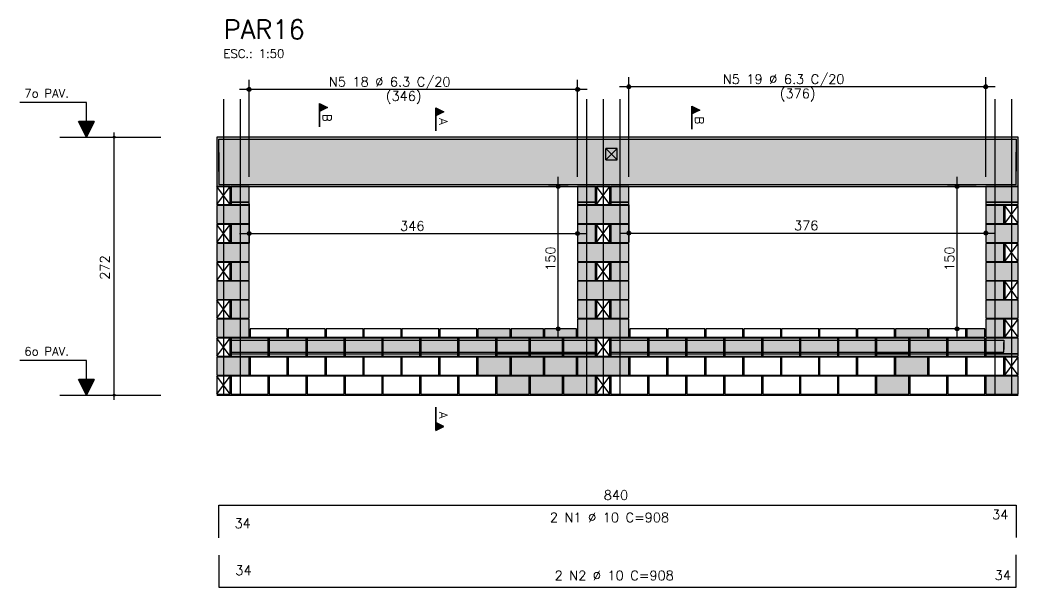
# Model space of a CAD drawing. Extents: x -1.9 to 86, y -1.6 to 61.
# Drawn here: x 20.75 to 41.78, y 14.28 to 26.23 of the extents above; entities that cross this region are included whole.
import ezdxf

# ---------------------------------------------------------------- set-up
doc = ezdxf.new("R2010")
doc.units = 0
doc.header["$MEASUREMENT"] = 0
for name, color, linetype in [('PENA_01', 1, 'CONTINUOUS'), ('PENA_02', 2, 'CONTINUOUS'), ('PENA_03', 3, 'CONTINUOUS'), ('PENA_05', 5, 'CONTINUOUS'), ('PENA_06', 6, 'CONTINUOUS'), ('PENA_09', 254, 'CONTINUOUS'), ('PENA_11', 252, 'CONTINUOUS'), ('PENA_19', 240, 'CONTINUOUS'), ('PENA_21', 100, 'CONTINUOUS'), ('PENA_23', 50, 'CONTINUOUS')]:
    doc.layers.add(name, color=color, linetype=linetype)
doc.styles.get("Standard").update_dxf_attribs({"font": 'ROMANS.SHX'})

msp = doc.modelspace()

# ---------------------------------------------------------------- linework, layer by layer
at = {"layer": 'PENA_01', "linetype": 'Continuous'}
for p, q in [((25.579, 22.921), (25.579, 24.967)), ((32.499, 22.921), (32.499, 24.967)), ((41.299, 24.822), (33.379, 24.822)), ((33.579, 22.921), (33.579, 25.022)), ((41.099, 22.921), (41.099, 25.022)), ((32.699, 24.767), (25.379, 24.767)), ((22.738, 18.221), (22.738, 23.861)), ((21.592, 23.761), (23.722, 23.761)), ((32.299, 22.721), (31.889, 22.721)), ((32.089, 19.521), (32.089, 22.921)), ((40.899, 22.721), (40.294, 22.721)), ((40.494, 19.521), (40.494, 22.921)), ((25.199, 22.391), (25.579, 22.391)), ((25.579, 22.356), (25.579, 21.528)), ((32.499, 22.391), (32.879, 22.391)), ((32.499, 22.356), (32.499, 21.528)), ((33.199, 22.391), (33.579, 22.391)), ((33.579, 22.331), (33.579, 21.539)), ((41.099, 22.391), (41.779, 22.391)), ((41.099, 22.356), (41.099, 21.539)), ((25.379, 21.728), (32.699, 21.728)), ((33.379, 21.739), (41.299, 21.739)), ((32.279, 19.721), (31.889, 19.721)), ((40.879, 19.721), (40.294, 19.721)), ((25.199, 19.191), (25.979, 19.191)), ((25.999, 19.191), (26.779, 19.191)), ((26.799, 19.191), (27.579, 19.191)), ((27.599, 19.191), (28.379, 19.191)), ((28.399, 19.191), (29.179, 19.191)), ((29.199, 19.191), (29.979, 19.191)), ((29.999, 19.191), (30.779, 19.191)), ((30.799, 19.191), (31.479, 19.191)), ((31.499, 19.191), (32.179, 19.191)), ((32.199, 19.191), (32.879, 19.191)), ((33.199, 19.191), (33.979, 19.191)), ((33.999, 19.191), (34.779, 19.191)), ((34.799, 19.191), (35.579, 19.191)), ((35.599, 19.191), (36.379, 19.191)), ((36.399, 19.191), (37.179, 19.191)), ((37.199, 19.191), (37.979, 19.191)), ((37.999, 19.191), (38.779, 19.191)), ((38.799, 19.191), (39.479, 19.191)), ((39.499, 19.191), (40.279, 19.191)), ((40.299, 19.191), (41.079, 19.191)), ((41.099, 19.191), (41.779, 19.191)), ((21.592, 18.321), (23.722, 18.321))]:
    msp.add_line(p, q, dxfattribs=at)
at = {"layer": 'PENA_02', "linetype": 'Continuous'}
for p, q in [((25.179, 22.721), (24.899, 22.721)), ((24.899, 22.721), (24.899, 22.341)), ((25.179, 22.341), (25.179, 22.721)), ((33.179, 22.721), (32.899, 22.721)), ((32.899, 22.721), (32.899, 22.341)), ((33.179, 22.341), (33.179, 22.721)), ((24.899, 22.341), (25.179, 22.341)), ((32.899, 22.341), (33.179, 22.341)), ((41.779, 22.321), (41.499, 22.321)), ((41.499, 22.321), (41.499, 21.941)), ((41.779, 21.941), (41.779, 22.321)), ((25.179, 21.921), (24.899, 21.921)), ((24.899, 21.921), (24.899, 21.541)), ((25.179, 21.541), (25.179, 21.921)), ((33.179, 21.921), (32.899, 21.921)), ((32.899, 21.921), (32.899, 21.541)), ((33.179, 21.541), (33.179, 21.921)), ((41.499, 21.941), (41.779, 21.941)), ((24.899, 21.541), (25.179, 21.541)), ((32.899, 21.541), (33.179, 21.541)), ((41.779, 21.521), (41.499, 21.521)), ((41.499, 21.521), (41.499, 21.141)), ((41.779, 21.141), (41.779, 21.521)), ((25.179, 21.121), (24.899, 21.121)), ((24.899, 21.121), (24.899, 20.741)), ((25.179, 20.741), (25.179, 21.121)), ((33.179, 21.121), (32.899, 21.121)), ((32.899, 21.121), (32.899, 20.741)), ((33.179, 20.741), (33.179, 21.121)), ((41.499, 21.141), (41.779, 21.141)), ((24.899, 20.741), (25.179, 20.741)), ((32.899, 20.741), (33.179, 20.741)), ((41.779, 20.721), (41.499, 20.721)), ((41.499, 20.721), (41.499, 20.341)), ((41.779, 20.341), (41.779, 20.721)), ((25.179, 20.321), (24.899, 20.321)), ((24.899, 20.321), (24.899, 19.941)), ((25.179, 19.941), (25.179, 20.321)), ((33.179, 20.321), (32.899, 20.321)), ((32.899, 20.321), (32.899, 19.941)), ((33.179, 19.941), (33.179, 20.321)), ((41.499, 20.341), (41.779, 20.341)), ((24.899, 19.941), (25.179, 19.941)), ((32.899, 19.941), (33.179, 19.941)), ((41.779, 19.921), (41.499, 19.921)), ((41.499, 19.921), (41.499, 19.541)), ((41.779, 19.541), (41.779, 19.921)), ((25.179, 19.521), (24.899, 19.521)), ((24.899, 19.521), (24.899, 19.141)), ((25.179, 19.141), (25.179, 19.521)), ((33.179, 19.521), (32.899, 19.521)), ((32.899, 19.521), (32.899, 19.141)), ((33.179, 19.141), (33.179, 19.521)), ((41.499, 19.541), (41.779, 19.541)), ((24.899, 19.141), (25.179, 19.141)), ((32.899, 19.141), (33.179, 19.141)), ((41.779, 19.121), (41.499, 19.121)), ((41.499, 19.121), (41.499, 18.741)), ((41.779, 18.741), (41.779, 19.121)), ((25.179, 18.721), (24.899, 18.721)), ((24.899, 18.721), (24.899, 18.341)), ((25.179, 18.341), (25.179, 18.721)), ((33.179, 18.721), (32.899, 18.721)), ((32.899, 18.721), (32.899, 18.341)), ((33.179, 18.341), (33.179, 18.721)), ((41.499, 18.741), (41.779, 18.741)), ((24.899, 18.341), (25.179, 18.341)), ((24.899, 18.321), (41.779, 18.321)), ((32.899, 18.341), (33.179, 18.341))]:
    msp.add_line(p, q, dxfattribs=at)
for points in [[(41.779, 23.761), (24.899, 23.761), (24.899, 23.521), (24.899, 22.721), (41.779, 22.721), (41.779, 23.521), (41.779, 23.761)], [(25.199, 22.341), (25.579, 22.341), (25.579, 22.721), (25.199, 22.721), (25.199, 22.341)], [(32.499, 22.341), (32.879, 22.341), (32.879, 22.721), (32.499, 22.721), (32.499, 22.341)], [(33.199, 22.341), (33.579, 22.341), (33.579, 22.721), (33.199, 22.721), (33.199, 22.341)], [(41.099, 22.341), (41.779, 22.341), (41.779, 22.721), (41.099, 22.721), (41.099, 22.341)], [(24.899, 21.941), (25.579, 21.941), (25.579, 22.321), (24.899, 22.321), (24.899, 21.941)], [(32.499, 21.941), (33.579, 21.941), (33.579, 22.321), (32.499, 22.321), (32.499, 21.941)], [(41.099, 21.941), (41.479, 21.941), (41.479, 22.321), (41.099, 22.321), (41.099, 21.941)], [(25.199, 21.541), (25.579, 21.541), (25.579, 21.921), (25.199, 21.921), (25.199, 21.541)], [(32.499, 21.541), (32.879, 21.541), (32.879, 21.921), (32.499, 21.921), (32.499, 21.541)], [(33.199, 21.541), (33.579, 21.541), (33.579, 21.921), (33.199, 21.921), (33.199, 21.541)], [(41.099, 21.541), (41.779, 21.541), (41.779, 21.921), (41.099, 21.921), (41.099, 21.541)], [(24.899, 21.141), (25.579, 21.141), (25.579, 21.521), (24.899, 21.521), (24.899, 21.141)], [(32.499, 21.141), (33.579, 21.141), (33.579, 21.521), (32.499, 21.521), (32.499, 21.141)], [(41.099, 21.141), (41.479, 21.141), (41.479, 21.521), (41.099, 21.521), (41.099, 21.141)], [(25.199, 20.741), (25.579, 20.741), (25.579, 21.121), (25.199, 21.121), (25.199, 20.741)], [(32.499, 20.741), (32.879, 20.741), (32.879, 21.121), (32.499, 21.121), (32.499, 20.741)], [(33.199, 20.741), (33.579, 20.741), (33.579, 21.121), (33.199, 21.121), (33.199, 20.741)], [(41.099, 20.741), (41.779, 20.741), (41.779, 21.121), (41.099, 21.121), (41.099, 20.741)], [(24.899, 20.341), (25.579, 20.341), (25.579, 20.721), (24.899, 20.721), (24.899, 20.341)], [(32.499, 20.341), (33.579, 20.341), (33.579, 20.721), (32.499, 20.721), (32.499, 20.341)], [(41.099, 20.341), (41.479, 20.341), (41.479, 20.721), (41.099, 20.721), (41.099, 20.341)], [(25.199, 19.941), (25.579, 19.941), (25.579, 20.321), (25.199, 20.321), (25.199, 19.941)], [(32.499, 19.941), (32.879, 19.941), (32.879, 20.321), (32.499, 20.321), (32.499, 19.941)], [(33.199, 19.941), (33.579, 19.941), (33.579, 20.321), (33.199, 20.321), (33.199, 19.941)], [(41.099, 19.941), (41.779, 19.941), (41.779, 20.321), (41.099, 20.321), (41.099, 19.941)], [(24.899, 19.541), (25.579, 19.541), (25.579, 19.921), (24.899, 19.921), (24.899, 19.541)], [(32.499, 19.541), (33.579, 19.541), (33.579, 19.921), (32.499, 19.921), (32.499, 19.541)], [(41.099, 19.541), (41.479, 19.541), (41.479, 19.921), (41.099, 19.921), (41.099, 19.541)], [(25.599, 19.541), (26.379, 19.541), (26.379, 19.721), (25.599, 19.721), (25.599, 19.541)], [(26.399, 19.541), (27.179, 19.541), (27.179, 19.721), (26.399, 19.721), (26.399, 19.541)], [(27.199, 19.541), (27.979, 19.541), (27.979, 19.721), (27.199, 19.721), (27.199, 19.541)], [(27.999, 19.541), (28.779, 19.541), (28.779, 19.721), (27.999, 19.721), (27.999, 19.541)], [(28.799, 19.541), (29.579, 19.541), (29.579, 19.721), (28.799, 19.721), (28.799, 19.541)], [(29.599, 19.541), (30.379, 19.541), (30.379, 19.721), (29.599, 19.721), (29.599, 19.541)], [(30.399, 19.541), (31.079, 19.541), (31.079, 19.721), (30.399, 19.721), (30.399, 19.541)], [(31.099, 19.541), (31.779, 19.541), (31.779, 19.721), (31.099, 19.721), (31.099, 19.541)], [(31.799, 19.541), (32.479, 19.541), (32.479, 19.721), (31.799, 19.721), (31.799, 19.541)], [(33.599, 19.541), (34.379, 19.541), (34.379, 19.721), (33.599, 19.721), (33.599, 19.541)], [(34.399, 19.541), (35.179, 19.541), (35.179, 19.721), (34.399, 19.721), (34.399, 19.541)], [(35.199, 19.541), (35.979, 19.541), (35.979, 19.721), (35.199, 19.721), (35.199, 19.541)], [(35.999, 19.541), (36.779, 19.541), (36.779, 19.721), (35.999, 19.721), (35.999, 19.541)], [(36.799, 19.541), (37.579, 19.541), (37.579, 19.721), (36.799, 19.721), (36.799, 19.541)], [(37.599, 19.541), (38.379, 19.541), (38.379, 19.721), (37.599, 19.721), (37.599, 19.541)], [(38.399, 19.541), (39.179, 19.541), (39.179, 19.721), (38.399, 19.721), (38.399, 19.541)], [(39.199, 19.541), (39.879, 19.541), (39.879, 19.721), (39.199, 19.721), (39.199, 19.541)], [(39.899, 19.541), (40.679, 19.541), (40.679, 19.721), (39.899, 19.721), (39.899, 19.541)], [(40.699, 19.541), (41.079, 19.541), (41.079, 19.721), (40.699, 19.721), (40.699, 19.541)], [(25.199, 19.141), (25.979, 19.141), (25.979, 19.521), (25.199, 19.521), (25.199, 19.141)], [(25.999, 19.141), (26.779, 19.141), (26.779, 19.521), (25.999, 19.521), (25.999, 19.141)], [(26.799, 19.141), (27.579, 19.141), (27.579, 19.521), (26.799, 19.521), (26.799, 19.141)], [(27.599, 19.141), (28.379, 19.141), (28.379, 19.521), (27.599, 19.521), (27.599, 19.141)], [(28.399, 19.141), (29.179, 19.141), (29.179, 19.521), (28.399, 19.521), (28.399, 19.141)], [(29.199, 19.141), (29.979, 19.141), (29.979, 19.521), (29.199, 19.521), (29.199, 19.141)], [(29.999, 19.141), (30.779, 19.141), (30.779, 19.521), (29.999, 19.521), (29.999, 19.141)], [(30.799, 19.141), (31.479, 19.141), (31.479, 19.521), (30.799, 19.521), (30.799, 19.141)], [(31.499, 19.141), (32.179, 19.141), (32.179, 19.521), (31.499, 19.521), (31.499, 19.141)], [(32.199, 19.141), (32.879, 19.141), (32.879, 19.521), (32.199, 19.521), (32.199, 19.141)], [(33.199, 19.141), (33.979, 19.141), (33.979, 19.521), (33.199, 19.521), (33.199, 19.141)], [(33.999, 19.141), (34.779, 19.141), (34.779, 19.521), (33.999, 19.521), (33.999, 19.141)], [(34.799, 19.141), (35.579, 19.141), (35.579, 19.521), (34.799, 19.521), (34.799, 19.141)], [(35.599, 19.141), (36.379, 19.141), (36.379, 19.521), (35.599, 19.521), (35.599, 19.141)], [(36.399, 19.141), (37.179, 19.141), (37.179, 19.521), (36.399, 19.521), (36.399, 19.141)], [(37.199, 19.141), (37.979, 19.141), (37.979, 19.521), (37.199, 19.521), (37.199, 19.141)], [(37.999, 19.141), (38.779, 19.141), (38.779, 19.521), (37.999, 19.521), (37.999, 19.141)], [(38.799, 19.141), (39.479, 19.141), (39.479, 19.521), (38.799, 19.521), (38.799, 19.141)], [(39.499, 19.141), (40.279, 19.141), (40.279, 19.521), (39.499, 19.521), (39.499, 19.141)], [(40.299, 19.141), (41.079, 19.141), (41.079, 19.521), (40.299, 19.521), (40.299, 19.141)], [(41.099, 19.141), (41.779, 19.141), (41.779, 19.521), (41.099, 19.521), (41.099, 19.141)], [(24.899, 18.741), (25.579, 18.741), (25.579, 19.121), (24.899, 19.121), (24.899, 18.741)], [(25.599, 18.741), (26.379, 18.741), (26.379, 19.121), (25.599, 19.121), (25.599, 18.741)], [(26.399, 18.741), (27.179, 18.741), (27.179, 19.121), (26.399, 19.121), (26.399, 18.741)], [(27.199, 18.741), (27.979, 18.741), (27.979, 19.121), (27.199, 19.121), (27.199, 18.741)], [(27.999, 18.741), (28.779, 18.741), (28.779, 19.121), (27.999, 19.121), (27.999, 18.741)], [(28.799, 18.741), (29.579, 18.741), (29.579, 19.121), (28.799, 19.121), (28.799, 18.741)], [(29.599, 18.741), (30.379, 18.741), (30.379, 19.121), (29.599, 19.121), (29.599, 18.741)], [(30.399, 18.741), (31.079, 18.741), (31.079, 19.121), (30.399, 19.121), (30.399, 18.741)], [(31.099, 18.741), (31.779, 18.741), (31.779, 19.121), (31.099, 19.121), (31.099, 18.741)], [(31.799, 18.741), (32.479, 18.741), (32.479, 19.121), (31.799, 19.121), (31.799, 18.741)], [(32.499, 18.741), (33.579, 18.741), (33.579, 19.121), (32.499, 19.121), (32.499, 18.741)], [(33.599, 18.741), (34.379, 18.741), (34.379, 19.121), (33.599, 19.121), (33.599, 18.741)], [(34.399, 18.741), (35.179, 18.741), (35.179, 19.121), (34.399, 19.121), (34.399, 18.741)], [(35.199, 18.741), (35.979, 18.741), (35.979, 19.121), (35.199, 19.121), (35.199, 18.741)], [(35.999, 18.741), (36.779, 18.741), (36.779, 19.121), (35.999, 19.121), (35.999, 18.741)], [(36.799, 18.741), (37.579, 18.741), (37.579, 19.121), (36.799, 19.121), (36.799, 18.741)], [(37.599, 18.741), (38.379, 18.741), (38.379, 19.121), (37.599, 19.121), (37.599, 18.741)], [(38.399, 18.741), (39.179, 18.741), (39.179, 19.121), (38.399, 19.121), (38.399, 18.741)], [(39.199, 18.741), (39.879, 18.741), (39.879, 19.121), (39.199, 19.121), (39.199, 18.741)], [(39.899, 18.741), (40.679, 18.741), (40.679, 19.121), (39.899, 19.121), (39.899, 18.741)], [(40.699, 18.741), (41.479, 18.741), (41.479, 19.121), (40.699, 19.121), (40.699, 18.741)], [(25.199, 18.341), (25.979, 18.341), (25.979, 18.721), (25.199, 18.721), (25.199, 18.341)], [(25.999, 18.341), (26.779, 18.341), (26.779, 18.721), (25.999, 18.721), (25.999, 18.341)], [(26.799, 18.341), (27.579, 18.341), (27.579, 18.721), (26.799, 18.721), (26.799, 18.341)], [(27.599, 18.341), (28.379, 18.341), (28.379, 18.721), (27.599, 18.721), (27.599, 18.341)], [(28.399, 18.341), (29.179, 18.341), (29.179, 18.721), (28.399, 18.721), (28.399, 18.341)], [(29.199, 18.341), (29.979, 18.341), (29.979, 18.721), (29.199, 18.721), (29.199, 18.341)], [(29.999, 18.341), (30.779, 18.341), (30.779, 18.721), (29.999, 18.721), (29.999, 18.341)], [(30.799, 18.341), (31.479, 18.341), (31.479, 18.721), (30.799, 18.721), (30.799, 18.341)], [(31.499, 18.341), (32.179, 18.341), (32.179, 18.721), (31.499, 18.721), (31.499, 18.341)], [(32.199, 18.341), (32.879, 18.341), (32.879, 18.721), (32.199, 18.721), (32.199, 18.341)], [(33.199, 18.341), (33.979, 18.341), (33.979, 18.721), (33.199, 18.721), (33.199, 18.341)], [(33.999, 18.341), (34.779, 18.341), (34.779, 18.721), (33.999, 18.721), (33.999, 18.341)], [(34.799, 18.341), (35.579, 18.341), (35.579, 18.721), (34.799, 18.721), (34.799, 18.341)], [(35.599, 18.341), (36.379, 18.341), (36.379, 18.721), (35.599, 18.721), (35.599, 18.341)], [(36.399, 18.341), (37.179, 18.341), (37.179, 18.721), (36.399, 18.721), (36.399, 18.341)], [(37.199, 18.341), (37.979, 18.341), (37.979, 18.721), (37.199, 18.721), (37.199, 18.341)], [(37.999, 18.341), (38.779, 18.341), (38.779, 18.721), (37.999, 18.721), (37.999, 18.341)], [(38.799, 18.341), (39.479, 18.341), (39.479, 18.721), (38.799, 18.721), (38.799, 18.341)], [(39.499, 18.341), (40.279, 18.341), (40.279, 18.721), (39.499, 18.721), (39.499, 18.341)], [(40.299, 18.341), (41.079, 18.341), (41.079, 18.721), (40.299, 18.721), (40.299, 18.341)], [(41.099, 18.341), (41.779, 18.341), (41.779, 18.721), (41.099, 18.721), (41.099, 18.341)]]:
    msp.add_lwpolyline(points, dxfattribs=at)
for centre, radius in [((33.579, 24.822), 0.0416), ((33.579, 24.822), 0.0208), ((41.099, 24.822), 0.0416), ((41.099, 24.822), 0.0208), ((25.579, 24.767), 0.0416), ((25.579, 24.767), 0.0208), ((32.499, 24.767), 0.0416), ((32.499, 24.767), 0.0208), ((22.738, 23.761), 0.02), ((22.738, 23.761), 0.01), ((32.089, 22.721), 0.04), ((32.089, 22.721), 0.02), ((40.494, 22.721), 0.04), ((40.494, 22.721), 0.02), ((25.579, 21.728), 0.04), ((25.579, 21.728), 0.02), ((32.499, 21.728), 0.04), ((32.499, 21.728), 0.02), ((33.579, 21.739), 0.04), ((33.579, 21.739), 0.02), ((41.099, 21.739), 0.04), ((41.099, 21.739), 0.02), ((32.089, 19.721), 0.04), ((32.089, 19.721), 0.02), ((40.494, 19.721), 0.04), ((40.494, 19.721), 0.02), ((22.738, 18.321), 0.02), ((22.738, 18.321), 0.01)]:
    msp.add_circle(centre, radius, dxfattribs=at)
at = {"layer": 'PENA_03', "linetype": 'Continuous'}
for p, q in [((22.151, 24.493), (20.751, 24.493)), ((22.151, 24.093), (22.151, 24.493)), ((22.152, 24.093), (22.152, 24.494)), ((27.064, 23.98), (27.064, 24.467)), ((27.064, 24.467), (27.23, 24.384)), ((27.065, 24.466), (27.065, 24.302)), ((27.065, 24.466), (27.229, 24.384)), ((27.077, 24.46), (27.077, 24.307)), ((27.09, 24.454), (27.09, 24.314)), ((27.103, 24.448), (27.103, 24.32)), ((27.115, 24.441), (27.115, 24.326)), ((27.128, 24.435), (27.128, 24.333)), ((27.141, 24.428), (27.141, 24.339)), ((27.154, 24.422), (27.154, 24.346)), ((27.166, 24.416), (27.166, 24.352)), ((27.179, 24.409), (27.179, 24.358)), ((27.192, 24.403), (27.192, 24.365)), ((27.205, 24.397), (27.205, 24.371)), ((34.908, 23.928), (34.908, 24.415)), ((34.908, 24.415), (35.074, 24.332)), ((34.908, 24.414), (34.908, 24.25)), ((34.908, 24.414), (35.072, 24.332)), ((34.92, 24.408), (34.92, 24.255)), ((34.933, 24.402), (34.933, 24.262)), ((34.946, 24.396), (34.946, 24.268)), ((27.229, 24.384), (27.065, 24.302)), ((27.23, 24.384), (27.065, 24.301)), ((27.065, 24.301), (27.065, 23.98)), ((27.217, 24.39), (27.217, 24.377)), ((29.513, 23.891), (29.513, 24.378)), ((29.513, 24.378), (29.679, 24.295)), ((29.514, 24.377), (29.514, 24.213)), ((29.514, 24.377), (29.677, 24.295)), ((29.677, 24.295), (29.514, 24.213)), ((29.679, 24.295), (29.514, 24.212)), ((29.514, 24.212), (29.514, 23.891)), ((29.526, 24.371), (29.526, 24.218)), ((29.539, 24.365), (29.539, 24.225)), ((29.551, 24.359), (29.551, 24.231)), ((29.564, 24.352), (29.564, 24.237)), ((29.577, 24.346), (29.577, 24.244)), ((29.59, 24.339), (29.59, 24.25)), ((29.602, 24.333), (29.602, 24.256)), ((29.615, 24.327), (29.615, 24.263)), ((29.628, 24.32), (29.628, 24.269)), ((29.641, 24.314), (29.641, 24.276)), ((29.653, 24.308), (29.653, 24.282)), ((29.666, 24.301), (29.666, 24.288)), ((35.072, 24.332), (34.908, 24.25)), ((35.074, 24.332), (34.908, 24.249)), ((34.908, 24.249), (34.908, 23.928)), ((34.959, 24.389), (34.959, 24.274)), ((34.972, 24.383), (34.972, 24.281)), ((34.984, 24.377), (34.984, 24.287)), ((34.997, 24.37), (34.997, 24.294)), ((35.01, 24.364), (35.01, 24.3)), ((35.023, 24.357), (35.023, 24.306)), ((35.035, 24.351), (35.035, 24.313)), ((35.048, 24.345), (35.048, 24.319)), ((35.061, 24.338), (35.061, 24.325)), ((22.151, 23.761), (21.985, 24.093)), ((21.985, 24.093), (22.151, 24.093)), ((22.151, 23.764), (21.988, 24.092)), ((22.315, 24.092), (21.988, 24.092)), ((22.304, 24.067), (21.998, 24.067)), ((22.292, 24.042), (22.011, 24.042)), ((22.279, 24.016), (22.024, 24.016)), ((22.266, 23.991), (22.036, 23.991)), ((22.317, 24.093), (22.151, 23.761)), ((22.315, 24.092), (22.151, 23.764)), ((22.152, 24.093), (22.317, 24.093)), ((22.253, 23.965), (22.049, 23.965)), ((22.241, 23.94), (22.062, 23.94)), ((22.228, 23.914), (22.075, 23.914)), ((22.215, 23.889), (22.087, 23.889)), ((22.202, 23.863), (22.1, 23.863)), ((22.19, 23.838), (22.113, 23.838)), ((22.177, 23.812), (22.126, 23.812)), ((22.164, 23.787), (22.139, 23.787)), ((33.333, 23.521), (33.093, 23.281)), ((33.093, 23.521), (33.333, 23.281)), ((33.333, 23.521), (33.093, 23.521)), ((33.093, 23.281), (33.093, 23.521)), ((33.333, 23.281), (33.333, 23.521)), ((33.093, 23.281), (33.333, 23.281)), ((24.899, 22.341), (25.179, 22.721)), ((25.179, 22.341), (24.899, 22.721)), ((32.899, 22.341), (33.179, 22.721)), ((33.179, 22.341), (32.899, 22.721)), ((41.499, 21.941), (41.779, 22.321)), ((41.779, 21.941), (41.499, 22.321)), ((24.899, 21.541), (25.179, 21.921)), ((25.179, 21.541), (24.899, 21.921)), ((32.899, 21.541), (33.179, 21.921)), ((33.179, 21.541), (32.899, 21.921)), ((41.499, 21.141), (41.779, 21.521)), ((41.779, 21.141), (41.499, 21.521)), ((24.899, 20.741), (25.179, 21.121)), ((25.179, 20.741), (24.899, 21.121)), ((32.899, 20.741), (33.179, 21.121)), ((33.179, 20.741), (32.899, 21.121)), ((41.499, 20.341), (41.779, 20.721)), ((41.779, 20.341), (41.499, 20.721)), ((24.899, 19.941), (25.179, 20.321)), ((25.179, 19.941), (24.899, 20.321)), ((32.899, 19.941), (33.179, 20.321)), ((33.179, 19.941), (32.899, 20.321)), ((41.499, 19.541), (41.779, 19.921)), ((41.779, 19.541), (41.499, 19.921)), ((24.899, 19.141), (25.179, 19.521)), ((25.179, 19.141), (24.899, 19.521)), ((32.899, 19.141), (33.179, 19.521)), ((33.179, 19.141), (32.899, 19.521)), ((22.151, 19.053), (20.751, 19.053)), ((22.151, 18.653), (22.151, 19.053)), ((22.152, 18.653), (22.152, 19.054)), ((41.499, 18.741), (41.779, 19.121)), ((41.779, 18.741), (41.499, 19.121)), ((24.899, 18.341), (25.179, 18.721)), ((25.179, 18.341), (24.899, 18.721)), ((32.899, 18.341), (33.179, 18.721)), ((33.179, 18.341), (32.899, 18.721)), ((22.151, 18.321), (21.985, 18.653)), ((21.985, 18.653), (22.151, 18.653)), ((22.151, 18.324), (21.988, 18.652)), ((22.315, 18.652), (21.988, 18.652)), ((22.304, 18.627), (21.998, 18.627)), ((22.292, 18.602), (22.011, 18.602)), ((22.279, 18.576), (22.024, 18.576)), ((22.266, 18.551), (22.036, 18.551)), ((22.253, 18.525), (22.049, 18.525)), ((22.317, 18.653), (22.151, 18.321)), ((22.315, 18.652), (22.151, 18.324)), ((22.152, 18.653), (22.317, 18.653)), ((22.241, 18.5), (22.062, 18.5)), ((22.228, 18.474), (22.075, 18.474)), ((22.215, 18.449), (22.087, 18.449)), ((22.202, 18.423), (22.1, 18.423)), ((22.19, 18.398), (22.113, 18.398)), ((22.177, 18.372), (22.126, 18.372)), ((22.164, 18.347), (22.139, 18.347)), ((29.513, 18.066), (29.513, 17.579)), ((29.514, 17.745), (29.514, 18.066)), ((29.679, 17.662), (29.514, 17.745)), ((29.514, 17.58), (29.514, 17.744)), ((29.677, 17.662), (29.514, 17.744)), ((29.526, 17.586), (29.526, 17.739)), ((29.539, 17.592), (29.539, 17.732)), ((29.551, 17.598), (29.551, 17.726)), ((29.564, 17.605), (29.564, 17.72)), ((29.577, 17.611), (29.577, 17.713)), ((29.59, 17.617), (29.59, 17.707)), ((29.602, 17.624), (29.602, 17.7)), ((29.615, 17.63), (29.615, 17.694)), ((29.628, 17.637), (29.628, 17.688)), ((29.641, 17.643), (29.641, 17.681)), ((29.653, 17.649), (29.653, 17.675)), ((29.666, 17.656), (29.666, 17.669)), ((29.513, 17.579), (29.679, 17.662)), ((29.514, 17.58), (29.677, 17.662))]:
    msp.add_line(p, q, dxfattribs=at)
at = {"layer": 'PENA_05', "linetype": 'Continuous'}
for p, q in [((24.939, 23.034), (24.939, 23.721)), ((24.939, 23.721), (41.739, 23.721)), ((41.739, 23.721), (41.739, 23.041)), ((24.939, 23.435), (24.939, 22.762)), ((41.739, 22.762), (41.739, 23.442)), ((24.939, 22.762), (41.739, 22.762)), ((25.199, 19.281), (25.199, 19.481)), ((25.199, 19.481), (32.879, 19.481)), ((25.199, 19.431), (25.199, 19.231)), ((32.879, 19.481), (32.879, 19.281)), ((32.879, 19.231), (32.879, 19.431)), ((33.199, 19.281), (33.199, 19.481)), ((33.199, 19.481), (41.479, 19.481)), ((33.199, 19.431), (33.199, 19.231)), ((41.479, 19.481), (41.479, 19.283)), ((41.479, 19.231), (41.479, 19.429)), ((25.199, 19.231), (32.879, 19.231)), ((33.199, 19.231), (41.479, 19.231)), ((24.939, 15.313), (24.939, 16)), ((24.939, 16), (41.739, 16)), ((41.739, 16), (41.739, 15.32)), ((24.939, 14.949), (24.939, 14.276)), ((41.739, 14.276), (41.739, 14.956)), ((24.939, 14.276), (41.739, 14.276))]:
    msp.add_line(p, q, dxfattribs=at)
for points in [[(25.039, 24.561), (25.039, 18.321)], [(25.389, 24.561), (25.389, 18.321)], [(32.689, 24.561), (32.689, 18.321)], [(33.039, 24.561), (33.039, 18.321)], [(33.389, 24.561), (33.389, 18.321)], [(41.289, 24.561), (41.289, 18.321)], [(41.639, 24.561), (41.639, 18.321)]]:
    msp.add_lwpolyline(points, dxfattribs=at)
at = {"layer": 'PENA_09', "linetype": 'Continuous'}
for points in [[(25.199, 22.391), (25.579, 22.391), (25.579, 22.721), (25.199, 22.721), (25.199, 22.391)], [(32.499, 22.391), (32.879, 22.391), (32.879, 22.721), (32.499, 22.721), (32.499, 22.391)], [(33.199, 22.391), (33.579, 22.391), (33.579, 22.721), (33.199, 22.721), (33.199, 22.391)], [(41.099, 22.391), (41.779, 22.391), (41.779, 22.721), (41.099, 22.721), (41.099, 22.391)], [(25.199, 19.191), (25.979, 19.191), (25.979, 19.521), (25.199, 19.521), (25.199, 19.191)], [(25.999, 19.191), (26.779, 19.191), (26.779, 19.521), (25.999, 19.521), (25.999, 19.191)], [(26.799, 19.191), (27.579, 19.191), (27.579, 19.521), (26.799, 19.521), (26.799, 19.191)], [(27.599, 19.191), (28.379, 19.191), (28.379, 19.521), (27.599, 19.521), (27.599, 19.191)], [(28.399, 19.191), (29.179, 19.191), (29.179, 19.521), (28.399, 19.521), (28.399, 19.191)], [(29.199, 19.191), (29.979, 19.191), (29.979, 19.521), (29.199, 19.521), (29.199, 19.191)], [(29.999, 19.191), (30.779, 19.191), (30.779, 19.521), (29.999, 19.521), (29.999, 19.191)], [(30.799, 19.191), (31.479, 19.191), (31.479, 19.521), (30.799, 19.521), (30.799, 19.191)], [(31.499, 19.191), (32.179, 19.191), (32.179, 19.521), (31.499, 19.521), (31.499, 19.191)], [(32.199, 19.191), (32.879, 19.191), (32.879, 19.521), (32.199, 19.521), (32.199, 19.191)], [(33.199, 19.191), (33.979, 19.191), (33.979, 19.521), (33.199, 19.521), (33.199, 19.191)], [(33.999, 19.191), (34.779, 19.191), (34.779, 19.521), (33.999, 19.521), (33.999, 19.191)], [(34.799, 19.191), (35.579, 19.191), (35.579, 19.521), (34.799, 19.521), (34.799, 19.191)], [(35.599, 19.191), (36.379, 19.191), (36.379, 19.521), (35.599, 19.521), (35.599, 19.191)], [(36.399, 19.191), (37.179, 19.191), (37.179, 19.521), (36.399, 19.521), (36.399, 19.191)], [(37.199, 19.191), (37.979, 19.191), (37.979, 19.521), (37.199, 19.521), (37.199, 19.191)], [(37.999, 19.191), (38.779, 19.191), (38.779, 19.521), (37.999, 19.521), (37.999, 19.191)], [(38.799, 19.191), (39.479, 19.191), (39.479, 19.521), (38.799, 19.521), (38.799, 19.191)], [(39.499, 19.191), (40.279, 19.191), (40.279, 19.521), (39.499, 19.521), (39.499, 19.191)], [(40.299, 19.191), (41.079, 19.191), (41.079, 19.521), (40.299, 19.521), (40.299, 19.191)], [(41.099, 19.191), (41.779, 19.191), (41.779, 19.521), (41.099, 19.521), (41.099, 19.191)]]:
    msp.add_lwpolyline(points, dxfattribs=at)
for points in [[(25.199, 22.391), (25.579, 22.391), (25.579, 22.721)], [(25.199, 22.391), (25.579, 22.721), (25.199, 22.721)], [(25.199, 22.391), (25.199, 22.721), (25.199, 22.391)], [(32.499, 22.391), (32.879, 22.391), (32.879, 22.721)], [(32.499, 22.391), (32.879, 22.721), (32.499, 22.721)], [(32.499, 22.391), (32.499, 22.721), (32.499, 22.391)], [(33.199, 22.391), (33.579, 22.391), (33.579, 22.721)], [(33.199, 22.391), (33.579, 22.721), (33.199, 22.721)], [(33.199, 22.391), (33.199, 22.721), (33.199, 22.391)], [(41.099, 22.391), (41.779, 22.391), (41.779, 22.721)], [(41.099, 22.391), (41.779, 22.721), (41.099, 22.721)], [(41.099, 22.391), (41.099, 22.721), (41.099, 22.391)], [(25.199, 19.191), (25.979, 19.191), (25.979, 19.521)], [(25.199, 19.191), (25.979, 19.521), (25.199, 19.521)], [(25.199, 19.191), (25.199, 19.521), (25.199, 19.191)], [(25.999, 19.191), (26.779, 19.191), (26.779, 19.521)], [(25.999, 19.191), (26.779, 19.521), (25.999, 19.521)], [(25.999, 19.191), (25.999, 19.521), (25.999, 19.191)], [(26.799, 19.191), (27.579, 19.191), (27.579, 19.521)], [(26.799, 19.191), (27.579, 19.521), (26.799, 19.521)], [(26.799, 19.191), (26.799, 19.521), (26.799, 19.191)], [(27.599, 19.191), (28.379, 19.191), (28.379, 19.521)], [(27.599, 19.191), (28.379, 19.521), (27.599, 19.521)], [(27.599, 19.191), (27.599, 19.521), (27.599, 19.191)], [(28.399, 19.191), (29.179, 19.191), (29.179, 19.521)], [(28.399, 19.191), (29.179, 19.521), (28.399, 19.521)], [(28.399, 19.191), (28.399, 19.521), (28.399, 19.191)], [(29.199, 19.191), (29.979, 19.191), (29.979, 19.521)], [(29.199, 19.191), (29.979, 19.521), (29.199, 19.521)], [(29.199, 19.191), (29.199, 19.521), (29.199, 19.191)], [(29.999, 19.191), (30.779, 19.191), (30.779, 19.521)], [(29.999, 19.191), (30.779, 19.521), (29.999, 19.521)], [(29.999, 19.191), (29.999, 19.521), (29.999, 19.191)], [(30.799, 19.191), (31.479, 19.191), (31.479, 19.521)], [(30.799, 19.191), (31.479, 19.521), (30.799, 19.521)], [(30.799, 19.191), (30.799, 19.521), (30.799, 19.191)], [(31.499, 19.191), (32.179, 19.191), (32.179, 19.521)], [(31.499, 19.191), (32.179, 19.521), (31.499, 19.521)], [(31.499, 19.191), (31.499, 19.521), (31.499, 19.191)], [(32.199, 19.191), (32.879, 19.191), (32.879, 19.521)], [(32.199, 19.191), (32.879, 19.521), (32.199, 19.521)], [(32.199, 19.191), (32.199, 19.521), (32.199, 19.191)], [(33.199, 19.191), (33.979, 19.191), (33.979, 19.521)], [(33.199, 19.191), (33.979, 19.521), (33.199, 19.521)], [(33.199, 19.191), (33.199, 19.521), (33.199, 19.191)], [(33.999, 19.191), (34.779, 19.191), (34.779, 19.521)], [(33.999, 19.191), (34.779, 19.521), (33.999, 19.521)], [(33.999, 19.191), (33.999, 19.521), (33.999, 19.191)], [(34.799, 19.191), (35.579, 19.191), (35.579, 19.521)], [(34.799, 19.191), (35.579, 19.521), (34.799, 19.521)], [(34.799, 19.191), (34.799, 19.521), (34.799, 19.191)], [(35.599, 19.191), (36.379, 19.191), (36.379, 19.521)], [(35.599, 19.191), (36.379, 19.521), (35.599, 19.521)], [(35.599, 19.191), (35.599, 19.521), (35.599, 19.191)], [(36.399, 19.191), (37.179, 19.191), (37.179, 19.521)], [(36.399, 19.191), (37.179, 19.521), (36.399, 19.521)], [(36.399, 19.191), (36.399, 19.521), (36.399, 19.191)], [(37.199, 19.191), (37.979, 19.191), (37.979, 19.521)], [(37.199, 19.191), (37.979, 19.521), (37.199, 19.521)], [(37.199, 19.191), (37.199, 19.521), (37.199, 19.191)], [(37.999, 19.191), (38.779, 19.191), (38.779, 19.521)], [(37.999, 19.191), (38.779, 19.521), (37.999, 19.521)], [(37.999, 19.191), (37.999, 19.521), (37.999, 19.191)], [(38.799, 19.191), (39.479, 19.191), (39.479, 19.521)], [(38.799, 19.191), (39.479, 19.521), (38.799, 19.521)], [(38.799, 19.191), (38.799, 19.521), (38.799, 19.191)], [(39.499, 19.191), (40.279, 19.191), (40.279, 19.521)], [(39.499, 19.191), (40.279, 19.521), (39.499, 19.521)], [(39.499, 19.191), (39.499, 19.521), (39.499, 19.191)], [(40.299, 19.191), (41.079, 19.191), (41.079, 19.521)], [(40.299, 19.191), (41.079, 19.521), (40.299, 19.521)], [(40.299, 19.191), (40.299, 19.521), (40.299, 19.191)], [(41.099, 19.191), (41.779, 19.191), (41.779, 19.521)], [(41.099, 19.191), (41.779, 19.521), (41.099, 19.521)], [(41.099, 19.191), (41.099, 19.521), (41.099, 19.191)]]:
    msp.add_solid(points, dxfattribs=at)
at = {"layer": 'PENA_11', "linetype": 'Continuous'}
for points in [[(41.779, 23.761), (24.899, 23.761), (24.899, 23.521)], [(41.779, 23.761), (24.899, 23.521), (24.899, 22.721)], [(41.779, 23.761), (24.899, 22.721), (41.779, 22.721)], [(41.779, 23.761), (41.779, 22.721), (41.779, 23.521)], [(41.779, 23.761), (41.779, 23.521), (41.779, 23.761)]]:
    msp.add_solid(points, dxfattribs=at)
at = {"layer": 'PENA_19', "linetype": 'Continuous'}
for points in [[(32.499, 21.941), (33.579, 21.941), (33.579, 22.321), (32.499, 22.321), (32.499, 21.941)], [(32.499, 21.141), (33.579, 21.141), (33.579, 21.521), (32.499, 21.521), (32.499, 21.141)], [(32.499, 20.341), (33.579, 20.341), (33.579, 20.721), (32.499, 20.721), (32.499, 20.341)], [(32.499, 19.541), (33.579, 19.541), (33.579, 19.921), (32.499, 19.921), (32.499, 19.541)], [(32.499, 18.741), (33.579, 18.741), (33.579, 19.121), (32.499, 19.121), (32.499, 18.741)]]:
    msp.add_lwpolyline(points, dxfattribs=at)
for points in [[(32.499, 21.941), (33.579, 21.941), (33.579, 22.321)], [(32.499, 21.941), (33.579, 22.321), (32.499, 22.321)], [(32.499, 21.941), (32.499, 22.321), (32.499, 21.941)], [(32.499, 21.141), (33.579, 21.141), (33.579, 21.521)], [(32.499, 21.141), (33.579, 21.521), (32.499, 21.521)], [(32.499, 21.141), (32.499, 21.521), (32.499, 21.141)], [(32.499, 20.341), (33.579, 20.341), (33.579, 20.721)], [(32.499, 20.341), (33.579, 20.721), (32.499, 20.721)], [(32.499, 20.341), (32.499, 20.721), (32.499, 20.341)], [(32.499, 19.541), (33.579, 19.541), (33.579, 19.921)], [(32.499, 19.541), (33.579, 19.921), (32.499, 19.921)], [(32.499, 19.541), (32.499, 19.921), (32.499, 19.541)], [(32.499, 18.741), (33.579, 18.741), (33.579, 19.121)], [(32.499, 18.741), (33.579, 19.121), (32.499, 19.121)], [(32.499, 18.741), (32.499, 19.121), (32.499, 18.741)]]:
    msp.add_solid(points, dxfattribs=at)
at = {"layer": 'PENA_21', "linetype": 'Continuous'}
for points in [[(24.899, 21.941), (25.579, 21.941), (25.579, 22.321), (24.899, 22.321), (24.899, 21.941)], [(41.099, 22.341), (41.779, 22.341), (41.779, 22.391), (41.099, 22.391), (41.099, 22.341)], [(41.099, 21.541), (41.779, 21.541), (41.779, 21.921), (41.099, 21.921), (41.099, 21.541)], [(24.899, 21.141), (25.579, 21.141), (25.579, 21.521), (24.899, 21.521), (24.899, 21.141)], [(41.099, 20.741), (41.779, 20.741), (41.779, 21.121), (41.099, 21.121), (41.099, 20.741)], [(24.899, 20.341), (25.579, 20.341), (25.579, 20.721), (24.899, 20.721), (24.899, 20.341)], [(41.099, 19.941), (41.779, 19.941), (41.779, 20.321), (41.099, 20.321), (41.099, 19.941)], [(24.899, 19.541), (25.579, 19.541), (25.579, 19.921), (24.899, 19.921), (24.899, 19.541)], [(30.399, 19.541), (31.079, 19.541), (31.079, 19.721), (30.399, 19.721), (30.399, 19.541)], [(30.399, 19.541), (31.079, 19.541), (31.079, 19.721), (30.399, 19.721), (30.399, 19.541)], [(31.099, 19.541), (31.779, 19.541), (31.779, 19.721), (31.099, 19.721), (31.099, 19.541)], [(31.099, 19.541), (31.779, 19.541), (31.779, 19.721), (31.099, 19.721), (31.099, 19.541)], [(31.799, 19.541), (32.479, 19.541), (32.479, 19.721), (31.799, 19.721), (31.799, 19.541)], [(31.799, 19.541), (32.479, 19.541), (32.479, 19.721), (31.799, 19.721), (31.799, 19.541)], [(39.199, 19.541), (39.879, 19.541), (39.879, 19.721), (39.199, 19.721), (39.199, 19.541)], [(39.199, 19.541), (39.879, 19.541), (39.879, 19.721), (39.199, 19.721), (39.199, 19.541)], [(30.799, 19.141), (31.479, 19.141), (31.479, 19.191), (30.799, 19.191), (30.799, 19.141)], [(31.499, 19.141), (32.179, 19.141), (32.179, 19.191), (31.499, 19.191), (31.499, 19.141)], [(32.199, 19.141), (32.879, 19.141), (32.879, 19.191), (32.199, 19.191), (32.199, 19.141)], [(38.799, 19.141), (39.479, 19.141), (39.479, 19.191), (38.799, 19.191), (38.799, 19.141)], [(41.099, 19.141), (41.779, 19.141), (41.779, 19.191), (41.099, 19.191), (41.099, 19.141)], [(24.899, 18.741), (25.579, 18.741), (25.579, 19.121), (24.899, 19.121), (24.899, 18.741)], [(30.399, 18.741), (31.079, 18.741), (31.079, 19.121), (30.399, 19.121), (30.399, 18.741)], [(31.099, 18.741), (31.779, 18.741), (31.779, 19.121), (31.099, 19.121), (31.099, 18.741)], [(31.799, 18.741), (32.479, 18.741), (32.479, 19.121), (31.799, 19.121), (31.799, 18.741)], [(39.199, 18.741), (39.879, 18.741), (39.879, 19.121), (39.199, 19.121), (39.199, 18.741)], [(30.799, 18.341), (31.479, 18.341), (31.479, 18.721), (30.799, 18.721), (30.799, 18.341)], [(31.499, 18.341), (32.179, 18.341), (32.179, 18.721), (31.499, 18.721), (31.499, 18.341)], [(32.199, 18.341), (32.879, 18.341), (32.879, 18.721), (32.199, 18.721), (32.199, 18.341)], [(38.799, 18.341), (39.479, 18.341), (39.479, 18.721), (38.799, 18.721), (38.799, 18.341)], [(41.099, 18.341), (41.779, 18.341), (41.779, 18.721), (41.099, 18.721), (41.099, 18.341)]]:
    msp.add_lwpolyline(points, dxfattribs=at)
for points in [[(24.899, 21.941), (25.579, 21.941), (25.579, 22.321)], [(24.899, 21.941), (25.579, 22.321), (24.899, 22.321)], [(24.899, 21.941), (24.899, 22.321), (24.899, 21.941)], [(41.099, 22.341), (41.779, 22.341), (41.779, 22.391)], [(41.099, 22.341), (41.779, 22.391), (41.099, 22.391)], [(41.099, 22.341), (41.099, 22.391), (41.099, 22.341)], [(41.099, 21.541), (41.779, 21.541), (41.779, 21.921)], [(41.099, 21.541), (41.779, 21.921), (41.099, 21.921)], [(41.099, 21.541), (41.099, 21.921), (41.099, 21.541)], [(24.899, 21.141), (25.579, 21.141), (25.579, 21.521)], [(24.899, 21.141), (25.579, 21.521), (24.899, 21.521)], [(24.899, 21.141), (24.899, 21.521), (24.899, 21.141)], [(41.099, 20.741), (41.779, 20.741), (41.779, 21.121)], [(41.099, 20.741), (41.779, 21.121), (41.099, 21.121)], [(41.099, 20.741), (41.099, 21.121), (41.099, 20.741)], [(24.899, 20.341), (25.579, 20.341), (25.579, 20.721)], [(24.899, 20.341), (25.579, 20.721), (24.899, 20.721)], [(24.899, 20.341), (24.899, 20.721), (24.899, 20.341)], [(41.099, 19.941), (41.779, 19.941), (41.779, 20.321)], [(41.099, 19.941), (41.779, 20.321), (41.099, 20.321)], [(41.099, 19.941), (41.099, 20.321), (41.099, 19.941)], [(24.899, 19.541), (25.579, 19.541), (25.579, 19.921)], [(24.899, 19.541), (25.579, 19.921), (24.899, 19.921)], [(24.899, 19.541), (24.899, 19.921), (24.899, 19.541)], [(30.399, 19.541), (31.079, 19.541), (31.079, 19.721)], [(30.399, 19.541), (31.079, 19.721), (30.399, 19.721)], [(30.399, 19.541), (30.399, 19.721), (30.399, 19.541)], [(30.399, 19.541), (31.079, 19.541), (31.079, 19.721)], [(30.399, 19.541), (31.079, 19.721), (30.399, 19.721)], [(30.399, 19.541), (30.399, 19.721), (30.399, 19.541)], [(31.099, 19.541), (31.779, 19.541), (31.779, 19.721)], [(31.099, 19.541), (31.779, 19.721), (31.099, 19.721)], [(31.099, 19.541), (31.099, 19.721), (31.099, 19.541)], [(31.099, 19.541), (31.779, 19.541), (31.779, 19.721)], [(31.099, 19.541), (31.779, 19.721), (31.099, 19.721)], [(31.099, 19.541), (31.099, 19.721), (31.099, 19.541)], [(31.799, 19.541), (32.479, 19.541), (32.479, 19.721)], [(31.799, 19.541), (32.479, 19.721), (31.799, 19.721)], [(31.799, 19.541), (31.799, 19.721), (31.799, 19.541)], [(31.799, 19.541), (32.479, 19.541), (32.479, 19.721)], [(31.799, 19.541), (32.479, 19.721), (31.799, 19.721)], [(31.799, 19.541), (31.799, 19.721), (31.799, 19.541)], [(39.199, 19.541), (39.879, 19.541), (39.879, 19.721)], [(39.199, 19.541), (39.879, 19.721), (39.199, 19.721)], [(39.199, 19.541), (39.199, 19.721), (39.199, 19.541)], [(39.199, 19.541), (39.879, 19.541), (39.879, 19.721)], [(39.199, 19.541), (39.879, 19.721), (39.199, 19.721)], [(39.199, 19.541), (39.199, 19.721), (39.199, 19.541)], [(30.799, 19.141), (31.479, 19.141), (31.479, 19.191)], [(30.799, 19.141), (31.479, 19.191), (30.799, 19.191)], [(30.799, 19.141), (30.799, 19.191), (30.799, 19.141)], [(31.499, 19.141), (32.179, 19.141), (32.179, 19.191)], [(31.499, 19.141), (32.179, 19.191), (31.499, 19.191)], [(31.499, 19.141), (31.499, 19.191), (31.499, 19.141)], [(32.199, 19.141), (32.879, 19.141), (32.879, 19.191)], [(32.199, 19.141), (32.879, 19.191), (32.199, 19.191)], [(32.199, 19.141), (32.199, 19.191), (32.199, 19.141)], [(38.799, 19.141), (39.479, 19.141), (39.479, 19.191)], [(38.799, 19.141), (39.479, 19.191), (38.799, 19.191)], [(38.799, 19.141), (38.799, 19.191), (38.799, 19.141)], [(41.099, 19.141), (41.779, 19.141), (41.779, 19.191)], [(41.099, 19.141), (41.779, 19.191), (41.099, 19.191)], [(41.099, 19.141), (41.099, 19.191), (41.099, 19.141)], [(24.899, 18.741), (25.579, 18.741), (25.579, 19.121)], [(24.899, 18.741), (25.579, 19.121), (24.899, 19.121)], [(24.899, 18.741), (24.899, 19.121), (24.899, 18.741)], [(30.399, 18.741), (31.079, 18.741), (31.079, 19.121)], [(30.399, 18.741), (31.079, 19.121), (30.399, 19.121)], [(30.399, 18.741), (30.399, 19.121), (30.399, 18.741)], [(31.099, 18.741), (31.779, 18.741), (31.779, 19.121)], [(31.099, 18.741), (31.779, 19.121), (31.099, 19.121)], [(31.099, 18.741), (31.099, 19.121), (31.099, 18.741)], [(31.799, 18.741), (32.479, 18.741), (32.479, 19.121)], [(31.799, 18.741), (32.479, 19.121), (31.799, 19.121)], [(31.799, 18.741), (31.799, 19.121), (31.799, 18.741)], [(39.199, 18.741), (39.879, 18.741), (39.879, 19.121)], [(39.199, 18.741), (39.879, 19.121), (39.199, 19.121)], [(39.199, 18.741), (39.199, 19.121), (39.199, 18.741)], [(30.799, 18.341), (31.479, 18.341), (31.479, 18.721)], [(30.799, 18.341), (31.479, 18.721), (30.799, 18.721)], [(30.799, 18.341), (30.799, 18.721), (30.799, 18.341)], [(31.499, 18.341), (32.179, 18.341), (32.179, 18.721)], [(31.499, 18.341), (32.179, 18.721), (31.499, 18.721)], [(31.499, 18.341), (31.499, 18.721), (31.499, 18.341)], [(32.199, 18.341), (32.879, 18.341), (32.879, 18.721)], [(32.199, 18.341), (32.879, 18.721), (32.199, 18.721)], [(32.199, 18.341), (32.199, 18.721), (32.199, 18.341)], [(38.799, 18.341), (39.479, 18.341), (39.479, 18.721)], [(38.799, 18.341), (39.479, 18.721), (38.799, 18.721)], [(38.799, 18.341), (38.799, 18.721), (38.799, 18.341)], [(41.099, 18.341), (41.779, 18.341), (41.779, 18.721)], [(41.099, 18.341), (41.779, 18.721), (41.099, 18.721)], [(41.099, 18.341), (41.099, 18.721), (41.099, 18.341)]]:
    msp.add_solid(points, dxfattribs=at)
at = {"layer": 'PENA_23', "linetype": 'Continuous'}
for points in [[(25.199, 22.341), (25.579, 22.341), (25.579, 22.391), (25.199, 22.391), (25.199, 22.341)], [(32.499, 22.341), (32.879, 22.341), (32.879, 22.391), (32.499, 22.391), (32.499, 22.341)], [(33.199, 22.341), (33.579, 22.341), (33.579, 22.391), (33.199, 22.391), (33.199, 22.341)], [(41.099, 21.941), (41.479, 21.941), (41.479, 22.321), (41.099, 22.321), (41.099, 21.941)], [(25.199, 21.541), (25.579, 21.541), (25.579, 21.921), (25.199, 21.921), (25.199, 21.541)], [(32.499, 21.541), (32.879, 21.541), (32.879, 21.921), (32.499, 21.921), (32.499, 21.541)], [(33.199, 21.541), (33.579, 21.541), (33.579, 21.921), (33.199, 21.921), (33.199, 21.541)], [(41.099, 21.141), (41.479, 21.141), (41.479, 21.521), (41.099, 21.521), (41.099, 21.141)], [(25.199, 20.741), (25.579, 20.741), (25.579, 21.121), (25.199, 21.121), (25.199, 20.741)], [(32.499, 20.741), (32.879, 20.741), (32.879, 21.121), (32.499, 21.121), (32.499, 20.741)], [(33.199, 20.741), (33.579, 20.741), (33.579, 21.121), (33.199, 21.121), (33.199, 20.741)], [(41.099, 20.341), (41.479, 20.341), (41.479, 20.721), (41.099, 20.721), (41.099, 20.341)], [(25.199, 19.941), (25.579, 19.941), (25.579, 20.321), (25.199, 20.321), (25.199, 19.941)], [(32.499, 19.941), (32.879, 19.941), (32.879, 20.321), (32.499, 20.321), (32.499, 19.941)], [(33.199, 19.941), (33.579, 19.941), (33.579, 20.321), (33.199, 20.321), (33.199, 19.941)], [(41.099, 19.541), (41.479, 19.541), (41.479, 19.921), (41.099, 19.921), (41.099, 19.541)], [(40.699, 19.541), (41.079, 19.541), (41.079, 19.721), (40.699, 19.721), (40.699, 19.541)], [(40.699, 19.541), (41.079, 19.541), (41.079, 19.721), (40.699, 19.721), (40.699, 19.541)]]:
    msp.add_lwpolyline(points, dxfattribs=at)
for points in [[(25.199, 22.341), (25.579, 22.341), (25.579, 22.391)], [(25.199, 22.341), (25.579, 22.391), (25.199, 22.391)], [(25.199, 22.341), (25.199, 22.391), (25.199, 22.341)], [(32.499, 22.341), (32.879, 22.341), (32.879, 22.391)], [(32.499, 22.341), (32.879, 22.391), (32.499, 22.391)], [(32.499, 22.341), (32.499, 22.391), (32.499, 22.341)], [(33.199, 22.341), (33.579, 22.341), (33.579, 22.391)], [(33.199, 22.341), (33.579, 22.391), (33.199, 22.391)], [(33.199, 22.341), (33.199, 22.391), (33.199, 22.341)], [(41.099, 21.941), (41.479, 21.941), (41.479, 22.321)], [(41.099, 21.941), (41.479, 22.321), (41.099, 22.321)], [(41.099, 21.941), (41.099, 22.321), (41.099, 21.941)], [(25.199, 21.541), (25.579, 21.541), (25.579, 21.921)], [(25.199, 21.541), (25.579, 21.921), (25.199, 21.921)], [(25.199, 21.541), (25.199, 21.921), (25.199, 21.541)], [(32.499, 21.541), (32.879, 21.541), (32.879, 21.921)], [(32.499, 21.541), (32.879, 21.921), (32.499, 21.921)], [(32.499, 21.541), (32.499, 21.921), (32.499, 21.541)], [(33.199, 21.541), (33.579, 21.541), (33.579, 21.921)], [(33.199, 21.541), (33.579, 21.921), (33.199, 21.921)], [(33.199, 21.541), (33.199, 21.921), (33.199, 21.541)], [(41.099, 21.141), (41.479, 21.141), (41.479, 21.521)], [(41.099, 21.141), (41.479, 21.521), (41.099, 21.521)], [(41.099, 21.141), (41.099, 21.521), (41.099, 21.141)], [(25.199, 20.741), (25.579, 20.741), (25.579, 21.121)], [(25.199, 20.741), (25.579, 21.121), (25.199, 21.121)], [(25.199, 20.741), (25.199, 21.121), (25.199, 20.741)], [(32.499, 20.741), (32.879, 20.741), (32.879, 21.121)], [(32.499, 20.741), (32.879, 21.121), (32.499, 21.121)], [(32.499, 20.741), (32.499, 21.121), (32.499, 20.741)], [(33.199, 20.741), (33.579, 20.741), (33.579, 21.121)], [(33.199, 20.741), (33.579, 21.121), (33.199, 21.121)], [(33.199, 20.741), (33.199, 21.121), (33.199, 20.741)], [(41.099, 20.341), (41.479, 20.341), (41.479, 20.721)], [(41.099, 20.341), (41.479, 20.721), (41.099, 20.721)], [(41.099, 20.341), (41.099, 20.721), (41.099, 20.341)], [(25.199, 19.941), (25.579, 19.941), (25.579, 20.321)], [(25.199, 19.941), (25.579, 20.321), (25.199, 20.321)], [(25.199, 19.941), (25.199, 20.321), (25.199, 19.941)], [(32.499, 19.941), (32.879, 19.941), (32.879, 20.321)], [(32.499, 19.941), (32.879, 20.321), (32.499, 20.321)], [(32.499, 19.941), (32.499, 20.321), (32.499, 19.941)], [(33.199, 19.941), (33.579, 19.941), (33.579, 20.321)], [(33.199, 19.941), (33.579, 20.321), (33.199, 20.321)], [(33.199, 19.941), (33.199, 20.321), (33.199, 19.941)], [(41.099, 19.541), (41.479, 19.541), (41.479, 19.921)], [(41.099, 19.541), (41.479, 19.921), (41.099, 19.921)], [(41.099, 19.541), (41.099, 19.921), (41.099, 19.541)], [(40.699, 19.541), (41.079, 19.541), (41.079, 19.721)], [(40.699, 19.541), (41.079, 19.721), (40.699, 19.721)], [(40.699, 19.541), (40.699, 19.721), (40.699, 19.541)], [(40.699, 19.541), (41.079, 19.541), (41.079, 19.721)], [(40.699, 19.541), (41.079, 19.721), (40.699, 19.721)], [(40.699, 19.541), (40.699, 19.721), (40.699, 19.541)]]:
    msp.add_solid(points, dxfattribs=at)

# ---------------------------------------------------------------- texts
at = {"layer": 'PENA_03', "linetype": 'Continuous'}
for s, height, p in [('ESC.: 1:50', 0.18, (25.039, 25.431)), ('N5 18 %%c 6.3 C/20', 0.2, (27.259, 24.827)), ('N5 19 %%c 6.3 C/20', 0.2, (35.559, 24.882)), ('(376)', 0.2, (36.759, 24.582)), ('7o PAV.', 0.18, (20.841, 24.595)), ('(346)', 0.2, (28.459, 24.527)), ('346', 0.2, (28.759, 21.788)), ('376', 0.2, (37.059, 21.799)), ('6o PAV.', 0.18, (20.841, 19.155)), ('840', 0.2, (33.051, 16.115)), ('2 N1 %%c 10 C=908', 0.2, (31.915, 15.644)), ('34', 0.2, (41.233, 15.704)), ('34', 0.2, (25.271, 15.518)), ('34', 0.2, (25.288, 14.528)), ('2 N2 %%c 10 C=908', 0.2, (32.015, 14.419)), ('34', 0.2, (41.287, 14.426))]:
    msp.add_text(s, height=height, dxfattribs=at).set_placement(p)
for s, height, rotation, p in [('B', 0.18, 270, (27.131, 24.248)), ('A', 0.18, 270, (29.58, 24.159)), ('B', 0.18, 270, (34.975, 24.196)), ('272', 0.2, 90, (22.638, 20.755)), ('150', 0.2, 90, (32.029, 20.941)), ('150', 0.2, 90, (40.434, 20.941)), ('A', 0.18, 270, (29.58, 17.969))]:
    msp.add_text(s, height=height, rotation=rotation, dxfattribs=at).set_placement(p)
at = {"layer": 'PENA_06', "linetype": 'Continuous'}
msp.add_text('PAR16', height=0.4, dxfattribs=at).set_placement((25.039, 25.831))

doc.saveas('drawing.dxf')
